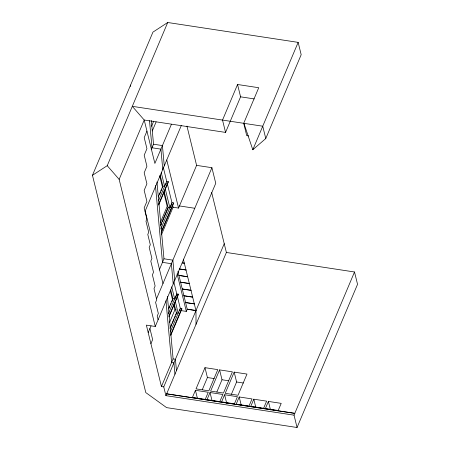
<?xml version="1.0" encoding="UTF-8"?>
<svg xmlns="http://www.w3.org/2000/svg" width="450" height="450" viewBox="0 0 450 450"><rect width="100%" height="100%" fill="white"/><g stroke="black" fill="none" stroke-linecap="round" stroke-linejoin="round"><path stroke-width="0.67" d="M211.674 192.532L226.384 252.461L354.516 271.986L357.542 284.316L297.056 427.5L166.612 407.627L145.794 392.586L92.458 175.303L152.944 32.119L167.715 22.5L298.153 42.373L301.179 54.703L265.77 138.538L252.799 149.749L243.934 123.339M92.458 175.303L107.229 165.684L167.715 22.5M297.056 427.5L294.03 415.17L165.898 395.646L163.749 386.893L161.438 386.539L146.362 325.131L155.261 326.486L119.154 179.37L144.225 120.021L132.3 106.335L262.744 126.208L265.77 138.538M146.947 131.119L144.214 137.599L146.936 148.697L144.197 155.177L146.919 166.275L144.186 172.755L146.908 183.853L144.169 190.333L146.897 201.431L144.157 207.911L146.88 219.009L145.969 221.169L148.697 232.268L147.78 234.428L150.311 244.727L149.192 247.376L151.914 258.474L150.795 261.124L153.518 272.222L152.398 274.877L155.121 285.975L154.001 288.624L156.724 299.723L155.604 302.372L158.333 313.47L157.213 316.119L158.102 319.759M151.521 126.337L153.703 121.174M152.291 130.95L156.116 121.894M151.228 149.642L153.523 144.219L151.363 120.527M171.439 124.228L154.879 163.429L144.225 120.021L225.551 132.412L240.581 96.829L237.555 84.499L258.733 87.722L243.703 123.306L246.729 135.636L248.636 135.928M181.367 125.387L145.181 211.05L162.979 283.556M158.197 197.032L162.838 186.047L164.616 186.317L161.28 172.71M159.677 194.304L160.498 192.364M161.044 191.07L161.865 189.129M158.608 200.537L166.719 181.333L163.215 167.051M165.527 184.944L166.314 183.071M158.687 204.165L168.232 181.564L166.719 181.333M158.653 205.031L168.356 182.059L168.232 181.564M160.363 222.486L167.186 206.336L163.693 192.105M160.419 225.501L168.075 207.377L164.115 191.244M161.049 224.792L161.865 222.862M162.405 221.574L168.12 208.046M160.83 229.011L171.956 202.669L167.175 183.172M170.173 207.669L171.804 203.805M161.213 231.924L173.469 202.899L171.956 202.669M161.291 232.504L173.593 203.394L173.469 202.899M161.393 234.9L173.076 207.231L172.581 205.194M173.076 207.231L178.56 208.069L196.594 165.369L186.947 126.062M237.555 84.499L222.525 120.077L225.551 132.412M159.221 270.034L163.969 258.789L156.966 181.963M156.516 298.856L211.916 167.704L196.594 165.369M148.196 332.589L151.037 325.868M155.261 326.486L215.747 183.302L211.916 167.704M150.919 343.688L152.64 339.615L149.917 328.517M168.542 308.869L172.879 298.603L170.736 289.862M169.206 308.087L169.746 306.804M170.561 304.875L171.101 303.593M171.917 301.663L173.002 299.098M168.424 313.633L176.766 293.895L173.796 281.79M175.044 298.744L176.619 295.009M168.975 316.142L178.279 294.126L176.766 293.895M168.947 316.98L178.397 294.615L178.279 294.126M169.504 322.605L174.966 309.673L173.796 304.897M169.886 328.348L176.4 312.941L174.133 303.711M170.972 326.559L171.793 324.619M172.339 323.325L173.981 319.444M174.527 318.15L175.343 316.209M175.894 314.916L176.709 312.981M170.314 331.83L180.281 308.228L177.368 296.364M179.584 310.663L180.129 309.369M170.769 334.457L181.794 308.458L180.281 308.228M170.696 335.509L181.918 308.953L181.794 308.458M252.799 149.749L298.153 42.373M180.855 310.573L186.339 311.406L187.239 309.274L177.936 271.367M161.438 386.539L173.104 358.926L167.406 296.432M163.749 386.893L224.235 243.709M165.898 395.646L226.384 252.461M195.435 390.302L192.431 397.418L205.239 399.369L208.249 392.254L195.435 390.302L197.37 398.194M204.992 367.667L196.037 388.879L208.851 390.831L217.806 369.624L204.992 367.667L207.416 377.533L202.258 389.745M210.026 392.524L207.023 399.639L219.836 401.591L222.84 394.476L210.026 392.524L211.967 400.416M219.589 369.894L210.628 391.101L223.442 393.053L232.397 371.846L219.589 369.894L222.007 379.761L216.849 391.967M224.618 394.746L221.614 401.861L234.428 403.813L237.431 396.697L224.618 394.746L226.716 403.296M234.18 372.116L225.219 393.322L238.033 395.274L246.994 374.068L234.18 372.116L236.599 381.983L231.441 394.189M239.214 396.968L236.205 404.089L249.019 406.041L252.023 398.919L239.214 396.968L241.312 405.517M253.806 399.195L250.796 406.311L263.61 408.262L266.619 401.147L253.806 399.195L255.904 407.745M268.397 401.417L265.393 408.532L278.201 410.484L281.211 403.369L268.397 401.417L270.495 409.967M294.03 415.17L354.516 271.986M240.581 96.829L254.244 98.91M153.523 144.219L162.416 145.575L164.267 165.859M179.46 205.931L194.782 208.266M168.075 207.377L169.852 207.653L165.234 188.826M163.969 258.789L172.868 260.145L174.718 280.429M182.306 262.822L184.326 263.126M182.34 262.941L184.354 263.25M179.269 268.886L185.991 269.91M179.297 269.01L186.019 270.034M178.914 275.361L187.656 276.694M178.948 275.484L187.684 276.817M180.579 282.144L189.321 283.472M180.613 282.268L189.349 283.596M182.244 288.923L190.986 290.256M182.278 289.046L191.014 290.379M177.39 294.463L178.397 294.615M183.909 295.706L192.651 297.039M183.943 295.83L192.679 297.163M172.879 298.603L174.662 298.873L171.686 286.774M185.574 302.49L194.316 303.823M185.608 302.614L194.344 303.941M187.211 309.15L195.947 310.478M187.239 309.274L195.975 310.601L196.02 324.338M174.966 309.673L176.338 309.881M176.4 312.941L178.178 313.211L175.264 301.348M173.104 358.926L175.416 359.28L176.456 370.665M207.416 377.533L214.161 378.562M222.007 379.761L228.752 380.784M236.599 381.983L243.343 383.006M166.68 393.795L294.812 413.319M166.652 393.868L294.784 413.387M107.229 165.684L119.154 179.37M166.748 159.953L178.56 208.069M183.341 259.132L195.975 310.601M160.166 175.162L162.956 186.536M159.705 175.838L162.697 188.038M177.126 273.876L186.339 311.406M170.28 290.576L172.62 300.122M149.501 120.69L152.016 147.78L160.914 149.136L162.765 169.419M173.216 283.989L171.366 263.706L162.467 262.35L155.458 185.524M174.949 374.226L173.914 362.841L171.602 362.486L165.966 300.684M130.579 85.067L130.703 86.451"/></g></svg>
